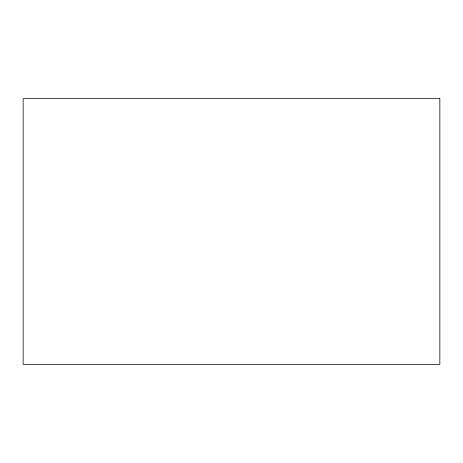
<?xml version="1.0" encoding="UTF-8"?>
<svg xmlns="http://www.w3.org/2000/svg" width="463" height="463" viewBox="0 0 463 463"><rect width="100%" height="100%" fill="white"/><g stroke="black" fill="none" stroke-linecap="round" stroke-linejoin="round"><path stroke-width="0.69" d="M439.85 98.648L23.15 98.648L23.15 364.352L439.85 364.352L439.85 98.648"/></g></svg>
